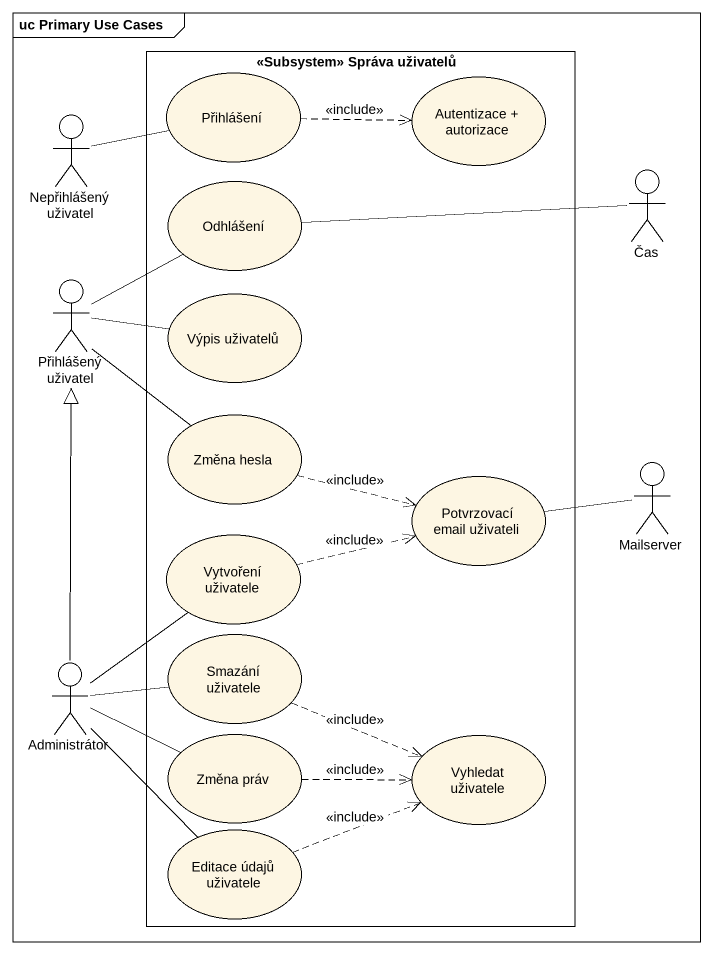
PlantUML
@startuml
mainframe uc Primary Use Cases
rectangle "<<Subsystem>> Správa uživatelů" as Subsystem_Správa_uživatelů {
  usecase Přihlášení
  usecase "Autentizace + autorizace" as Autentizace_autorizace
  usecase Odhlášení
  usecase "Výpis uživatelů" as Výpis_uživatelů
  usecase "Změna hesla" as Změna_hesla
  usecase "Potvrzovací email uživateli" as Potvrzovací_email_uživateli
  usecase "Vytvoření uživatele" as Vytvoření_uživatele
  usecase "Smazání uživatele" as Smazání_uživatele
  usecase "Změna práv" as Změna_práv
  usecase "Vyhledat uživatele" as Vyhledat_uživatele
  usecase "Editace údajů uživatele" as Editace_údajů_uživatele
}
actor "Nepřihlášený uživatel" as Nepřihlášený_uživatel
actor Čas
actor "Přihlášený uživatel" as Přihlášený_uživatel
actor Mailserver
actor Administrátor
Nepřihlášený_uživatel -right- Přihlášení
Přihlášení .right.> Autentizace_autorizace : <<include>>
Čas -left- Odhlášení
Přihlášený_uživatel -up- Odhlášení
Přihlášený_uživatel -right- Výpis_uživatelů
Přihlášený_uživatel -- Změna_hesla
Změna_hesla .right.> Potvrzovací_email_uživateli : <<include>>
Mailserver -left- Potvrzovací_email_uživateli
Vytvoření_uživatele .right.> Potvrzovací_email_uživateli : <<include>>
Smazání_uživatele .right.> Vyhledat_uživatele : <<include>>
Administrátor -up-|> Přihlášený_uživatel
Administrátor -up- Vytvoření_uživatele
Administrátor -right- Smazání_uživatele
Administrátor -right- Změna_práv
Administrátor -- Editace_údajů_uživatele
Změna_práv .right.> Vyhledat_uživatele : <<include>>
Editace_údajů_uživatele .right.> Vyhledat_uživatele : <<include>>
@enduml
